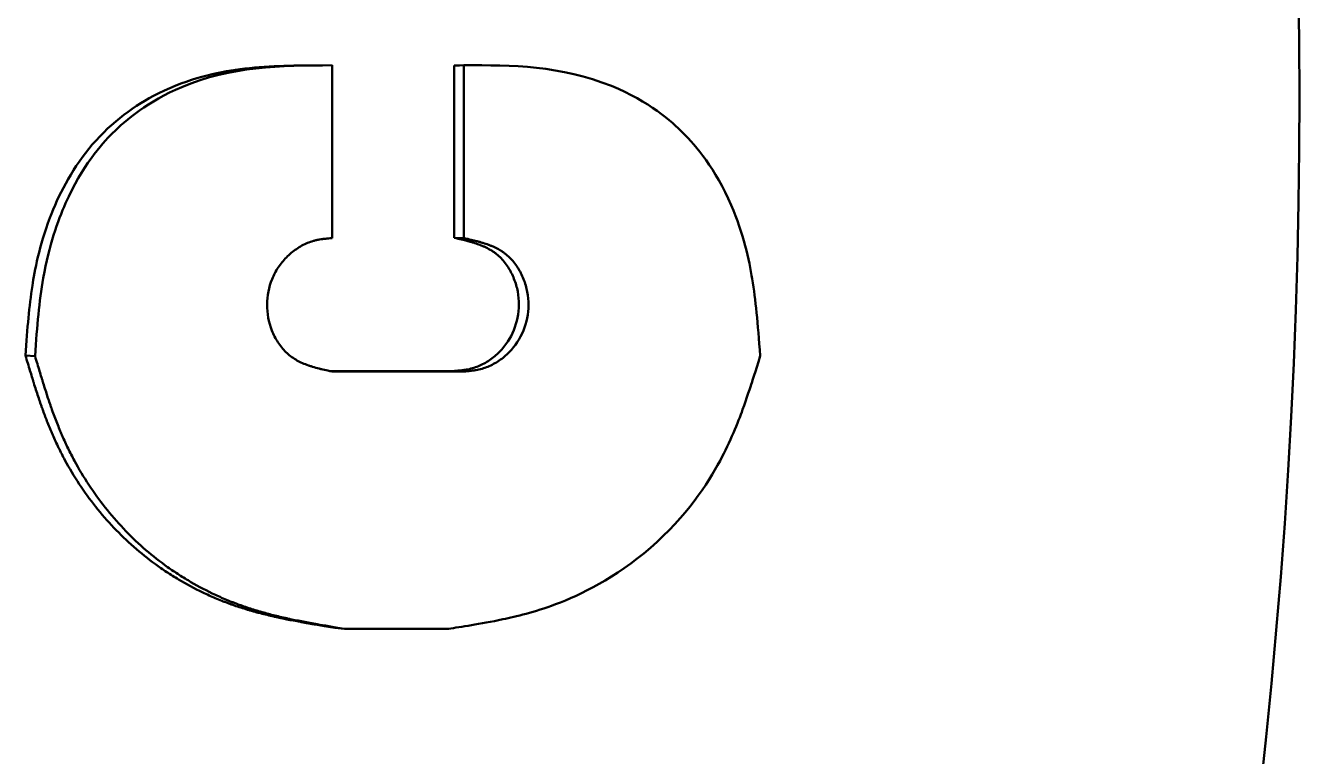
# Model space of a CAD drawing. Header units: millimetres. Extents: x 1510 to 10524, y 7125 to 13164.
# Drawn here: x 5019.7 to 5022.699, y 10937.626 to 10939.347 of the extents above; entities that cross this region are included whole.
import ezdxf

# ---------------------------------------------------------------- set-up
doc = ezdxf.new("R2010")
doc.units = ezdxf.units.MM
doc.header["$LTSCALE"] = 4
doc.layers.add('Visible (ISO)', color=7, linetype='Continuous', lineweight=50)

msp = doc.modelspace()

# ---------------------------------------------------------------- linework, layer by layer
at = {"layer": 'Visible (ISO)'}
for p, q in [((5020.7089, 10939.2534), (5020.7314, 10939.2535)), ((5020.7087, 10938.8474), (5020.7312, 10938.8468)), ((5019.6996, 10938.5703), (5019.7221, 10938.5691)), ((5020.7081, 10938.5339), (5020.7305, 10938.5327)), ((5020.428, 10937.9295), (5020.4504, 10937.9272))]:
    msp.add_line(p, q, dxfattribs=at)
msp.add_arc((5008.1988, 10939.1814), 14.5, 327.76905, 32.23095, dxfattribs=at)
for points, knots in [([(5019.6996, 10938.5703), (5019.7042, 10938.6361), (5019.7082, 10938.6858), (5019.721, 10938.7687), (5019.7319, 10938.8278), (5019.777, 10938.9467), (5019.8058, 10939.0043), (5019.8936, 10939.1121), (5019.9475, 10939.1531), (5020.0694, 10939.2181), (5020.1397, 10939.2352), (5020.252, 10939.2516), (5020.3165, 10939.253), (5020.3786, 10939.2533)], [-1.048898, -1.048898, -1.048898, -1.048898, -0.812413, -0.812413, -0.650039, -0.650039, -0.521918, -0.521918, -0.38574, -0.38574, -0.210097, -0.210097, -0.020909, -0.020909, -0.020909, -0.020909]), ([(5020.4215, 10939.2535), (5020.2994, 10939.2532), (5020.1835, 10939.2515), (5019.9882, 10939.169), (5019.936, 10939.1251), (5019.8785, 10939.0676), (5019.8329, 10939.0167), (5019.7752, 10938.8864), (5019.755, 10938.8304), (5019.7316, 10938.6971), (5019.7271, 10938.6412), (5019.7221, 10938.5691)], [0, 0, 0, 0, 0.376152, 0.376152, 0.632696, 0.632696, 0.843391, 0.843391, 0.944639, 0.944639, 1.017245, 1.017245, 1.017245, 1.017245]), ([(5020.4213, 10938.8468), (5020.4215, 10938.9699), (5020.4216, 10939.0931), (5020.4215, 10939.2286), (5020.4215, 10939.2411), (5020.4215, 10939.2535)], [0, 0, 0, 0, 0.3694894, 0.3694894, 0.4067721, 0.4067721, 0.4067721, 0.4067721]), ([(5020.7087, 10938.8474), (5020.7088, 10938.9703), (5020.7089, 10939.0932), (5020.7089, 10939.2286), (5020.7089, 10939.241), (5020.7089, 10939.2534)], [-0.4060234, -0.4060234, -0.4060234, -0.4060234, -0.0371806, -0.0371806, 0, 0, 0, 0]), ([(5020.7314, 10939.2535), (5020.7314, 10939.2411), (5020.7314, 10939.2287), (5020.7314, 10939.0931), (5020.7313, 10938.9699), (5020.7312, 10938.8468)], [0, 0, 0, 0, 0.0372539, 0.0372539, 0.4068165, 0.4068165, 0.4068165, 0.4068165]), ([(5021.4293, 10938.5693), (5021.4235, 10938.6485), (5021.4187, 10938.7005), (5021.4032, 10938.7948), (5021.3899, 10938.8574), (5021.3238, 10939.0105), (5021.2776, 10939.0641), (5021.2208, 10939.1214), (5021.1683, 10939.1686), (5020.9602, 10939.2531), (5020.8443, 10939.2542), (5020.7314, 10939.2535)], [0, 0, 0, 0, 0.238524, 0.238524, 0.448881, 0.448881, 0.721644, 0.721644, 0.96897, 0.96897, 1.29824, 1.29824, 1.29824, 1.29824]), ([(5020.4213, 10938.8468), (5020.4148, 10938.8462), (5020.4099, 10938.8458), (5020.4065, 10938.8454), (5020.4063, 10938.8454), (5020.4056, 10938.8453), (5020.4044, 10938.8452), (5020.4033, 10938.8451), (5020.4014, 10938.8448), (5020.4001, 10938.8447), (5020.3965, 10938.8442), (5020.3942, 10938.8439), (5020.3915, 10938.8434), (5020.3908, 10938.8433), (5020.3895, 10938.843), (5020.3889, 10938.8429), (5020.3871, 10938.8426), (5020.3859, 10938.8423), (5020.3822, 10938.8415), (5020.3798, 10938.8409), (5020.3727, 10938.8389), (5020.3681, 10938.8373), (5020.3592, 10938.8336), (5020.3546, 10938.8314), (5020.3458, 10938.8266), (5020.3415, 10938.8239), (5020.333, 10938.8181), (5020.329, 10938.8151), (5020.3212, 10938.8085), (5020.3174, 10938.805), (5020.3066, 10938.794), (5020.3001, 10938.7859), (5020.2889, 10938.7689), (5020.2841, 10938.7599), (5020.2724, 10938.7311), (5020.2684, 10938.7111), (5020.2682, 10938.6694), (5020.272, 10938.649), (5020.2837, 10938.6193), (5020.2883, 10938.6102), (5020.2965, 10938.5973), (5020.2996, 10938.5931), (5020.3059, 10938.5853), (5020.3092, 10938.5817), (5020.3161, 10938.5749), (5020.3197, 10938.5718), (5020.3274, 10938.5659), (5020.3314, 10938.5632), (5020.3363, 10938.5604), (5020.3367, 10938.5601), (5020.3377, 10938.5596), (5020.3382, 10938.5593), (5020.3397, 10938.5584), (5020.3407, 10938.5579), (5020.3438, 10938.5563), (5020.346, 10938.5552), (5020.3526, 10938.5521), (5020.3572, 10938.5502), (5020.3625, 10938.5483), (5020.3627, 10938.5482), (5020.3632, 10938.548), (5020.364, 10938.5477), (5020.3648, 10938.5474), (5020.3664, 10938.5469), (5020.3675, 10938.5465), (5020.3708, 10938.5454), (5020.3731, 10938.5447), (5020.3803, 10938.5425), (5020.3854, 10938.541), (5020.391, 10938.5396), (5020.3911, 10938.5396), (5020.3913, 10938.5395), (5020.3916, 10938.5395), (5020.3923, 10938.5393), (5020.393, 10938.5391), (5020.3944, 10938.5387), (5020.3954, 10938.5385), (5020.3985, 10938.5378), (5020.4008, 10938.5372), (5020.4082, 10938.5355), (5020.414, 10938.5342), (5020.4206, 10938.5327)], [0, 0, 0, 0, 0.03125, 0.03125, 0.032227, 0.032227, 0.035156, 0.039062, 0.039062, 0.046875, 0.046875, 0.0625, 0.0625, 0.066406, 0.066406, 0.070312, 0.070312, 0.078125, 0.078125, 0.09375, 0.09375, 0.125, 0.125, 0.15625, 0.15625, 0.1875, 0.1875, 0.21875, 0.21875, 0.25, 0.25, 0.3125, 0.3125, 0.375, 0.375, 0.5, 0.5, 0.625, 0.625, 0.6875, 0.6875, 0.71875, 0.71875, 0.75, 0.75, 0.78125, 0.78125, 0.8125, 0.8125, 0.816406, 0.816406, 0.820312, 0.820312, 0.828125, 0.828125, 0.84375, 0.84375, 0.875, 0.875, 0.876953, 0.876953, 0.878906, 0.882812, 0.882812, 0.890625, 0.890625, 0.90625, 0.90625, 0.9375, 0.9375, 0.938477, 0.938477, 0.939453, 0.941406, 0.945312, 0.945312, 0.953125, 0.953125, 0.96875, 0.96875, 1, 1, 1, 1]), ([(5020.7081, 10938.5339), (5020.7113, 10938.5341), (5020.7142, 10938.5344), (5020.7166, 10938.5346), (5020.7179, 10938.5347), (5020.719, 10938.5348), (5020.72, 10938.5349), (5020.7205, 10938.535), (5020.721, 10938.535), (5020.7215, 10938.5351), (5020.7218, 10938.5351), (5020.7221, 10938.5351), (5020.7224, 10938.5352), (5020.7236, 10938.5353), (5020.7261, 10938.5355), (5020.7279, 10938.5358), (5020.7287, 10938.5359), (5020.7296, 10938.536), (5020.7305, 10938.5361), (5020.7317, 10938.5363), (5020.7329, 10938.5364), (5020.734, 10938.5366), (5020.7346, 10938.5367), (5020.7351, 10938.5368), (5020.7357, 10938.5369), (5020.7362, 10938.5369), (5020.7367, 10938.537), (5020.7373, 10938.5371), (5020.7423, 10938.538), (5020.7472, 10938.5391), (5020.7519, 10938.5404), (5020.7566, 10938.5418), (5020.7612, 10938.5433), (5020.7657, 10938.5452), (5020.7703, 10938.5471), (5020.7747, 10938.5492), (5020.7792, 10938.5516), (5020.7836, 10938.554), (5020.788, 10938.5567), (5020.7922, 10938.5595), (5020.8005, 10938.5653), (5020.8083, 10938.5718), (5020.8156, 10938.5792), (5020.8302, 10938.594), (5020.8414, 10938.611), (5020.8492, 10938.6302), (5020.857, 10938.6493), (5020.861, 10938.6692), (5020.8611, 10938.6901), (5020.8612, 10938.7005), (5020.8603, 10938.7108), (5020.8584, 10938.721), (5020.8564, 10938.7311), (5020.8535, 10938.7412), (5020.8496, 10938.751), (5020.8477, 10938.7559), (5020.8456, 10938.7607), (5020.8432, 10938.7653), (5020.8421, 10938.7675), (5020.8408, 10938.7698), (5020.8396, 10938.772), (5020.8383, 10938.7742), (5020.837, 10938.7763), (5020.8356, 10938.7785), (5020.8328, 10938.7829), (5020.8298, 10938.787), (5020.8267, 10938.7909), (5020.8235, 10938.7948), (5020.8201, 10938.7985), (5020.8167, 10938.8018), (5020.8133, 10938.8052), (5020.8097, 10938.8083), (5020.8058, 10938.8112), (5020.8039, 10938.8127), (5020.8019, 10938.8141), (5020.7999, 10938.8155), (5020.7989, 10938.8162), (5020.7978, 10938.8168), (5020.7968, 10938.8175), (5020.7963, 10938.8178), (5020.7957, 10938.8181), (5020.7952, 10938.8185), (5020.7947, 10938.8188), (5020.7941, 10938.8191), (5020.7936, 10938.8194), (5020.7897, 10938.8217), (5020.7856, 10938.8238), (5020.7812, 10938.8259), (5020.779, 10938.8269), (5020.7767, 10938.8279), (5020.7744, 10938.8289), (5020.7732, 10938.8294), (5020.772, 10938.8298), (5020.7708, 10938.8303), (5020.7702, 10938.8305), (5020.7696, 10938.8308), (5020.769, 10938.831), (5020.7687, 10938.8311), (5020.7684, 10938.8312), (5020.7681, 10938.8313), (5020.7678, 10938.8315), (5020.7674, 10938.8316), (5020.7672, 10938.8317), (5020.7631, 10938.8332), (5020.7586, 10938.8347), (5020.7538, 10938.8361), (5020.7514, 10938.8369), (5020.749, 10938.8376), (5020.7464, 10938.8383), (5020.7451, 10938.8386), (5020.7438, 10938.839), (5020.7425, 10938.8394), (5020.7418, 10938.8395), (5020.7412, 10938.8397), (5020.7405, 10938.8399), (5020.7402, 10938.84), (5020.7398, 10938.8401), (5020.7395, 10938.8401), (5020.7392, 10938.8402), (5020.7387, 10938.8404), (5020.7385, 10938.8404), (5020.7321, 10938.8421), (5020.7221, 10938.8444), (5020.7087, 10938.8474)], [0, 0, 0, 0, 0.015612, 0.015612, 0.015612, 0.023425, 0.023425, 0.023425, 0.027336, 0.027336, 0.027336, 0.030272, 0.030272, 0.030272, 0.04139, 0.04139, 0.04139, 0.04686, 0.04686, 0.04686, 0.054676, 0.054676, 0.054676, 0.058589, 0.058589, 0.058589, 0.0625, 0.0625, 0.0625, 0.093747, 0.093747, 0.093747, 0.125, 0.125, 0.125, 0.15625, 0.15625, 0.15625, 0.1875, 0.1875, 0.1875, 0.25, 0.25, 0.25, 0.375, 0.375, 0.375, 0.5, 0.5, 0.5, 0.5625, 0.5625, 0.5625, 0.625, 0.625, 0.625, 0.65625, 0.65625, 0.65625, 0.671875, 0.671875, 0.671875, 0.6875, 0.6875, 0.6875, 0.718749, 0.718749, 0.718749, 0.75, 0.75, 0.75, 0.781251, 0.781251, 0.781251, 0.796876, 0.796876, 0.796876, 0.804688, 0.804688, 0.804688, 0.808594, 0.808594, 0.808594, 0.8125, 0.8125, 0.8125, 0.843756, 0.843756, 0.843756, 0.859379, 0.859379, 0.859379, 0.86719, 0.86719, 0.86719, 0.871095, 0.871095, 0.871095, 0.873047, 0.873047, 0.873047, 0.875, 0.875, 0.875, 0.906267, 0.906267, 0.906267, 0.921887, 0.921887, 0.921887, 0.929694, 0.929694, 0.929694, 0.933597, 0.933597, 0.933597, 0.935549, 0.935549, 0.935549, 0.9375, 0.9375, 0.9375, 1, 1, 1, 1]), ([(5020.7305, 10938.5327), (5020.7338, 10938.533), (5020.7367, 10938.5332), (5020.7403, 10938.5336), (5020.7414, 10938.5337), (5020.743, 10938.5338), (5020.7438, 10938.5339), (5020.7446, 10938.534), (5020.745, 10938.534), (5020.745, 10938.534), (5020.7479, 10938.5343), (5020.7505, 10938.5346), (5020.7541, 10938.5351), (5020.7559, 10938.5353), (5020.7576, 10938.5356), (5020.7587, 10938.5358), (5020.7592, 10938.5359), (5020.7648, 10938.5368), (5020.7696, 10938.5379), (5020.7791, 10938.5406), (5020.7836, 10938.5422), (5020.7927, 10938.5459), (5020.7972, 10938.5481), (5020.806, 10938.5529), (5020.8104, 10938.5556), (5020.823, 10938.5642), (5020.8308, 10938.5707), (5020.8526, 10938.593), (5020.8639, 10938.61), (5020.8795, 10938.6484), (5020.8835, 10938.6683), (5020.8837, 10938.6997), (5020.8828, 10938.71), (5020.8789, 10938.7303), (5020.876, 10938.7404), (5020.8702, 10938.7552), (5020.8681, 10938.7599), (5020.8645, 10938.7668), (5020.8633, 10938.7691), (5020.8608, 10938.7735), (5020.8595, 10938.7756), (5020.8553, 10938.7822), (5020.8523, 10938.7863), (5020.846, 10938.7941), (5020.8426, 10938.7978), (5020.8358, 10938.8045), (5020.8322, 10938.8076), (5020.8264, 10938.812), (5020.8244, 10938.8135), (5020.8213, 10938.8155), (5020.8203, 10938.8162), (5020.8188, 10938.8172), (5020.8182, 10938.8175), (5020.8172, 10938.8181), (5020.8166, 10938.8185), (5020.8122, 10938.821), (5020.8081, 10938.8232), (5020.8015, 10938.8263), (5020.7992, 10938.8273), (5020.7957, 10938.8287), (5020.7936, 10938.8296), (5020.7915, 10938.8304), (5020.7903, 10938.8308), (5020.7899, 10938.831), (5020.7855, 10938.8326), (5020.7811, 10938.8341), (5020.7739, 10938.8362), (5020.7715, 10938.837), (5020.7676, 10938.838), (5020.7652, 10938.8387), (5020.7627, 10938.8394), (5020.7613, 10938.8397), (5020.7611, 10938.8398), (5020.7545, 10938.8415), (5020.7446, 10938.8438), (5020.7312, 10938.8468)], [0, 0, 0, 0, 0.015625, 0.015625, 0.023438, 0.023438, 0.027344, 0.030273, 0.030273, 0.03125, 0.03125, 0.046875, 0.046875, 0.054688, 0.058594, 0.058594, 0.0625, 0.0625, 0.09375, 0.09375, 0.125, 0.125, 0.15625, 0.15625, 0.1875, 0.1875, 0.25, 0.25, 0.375, 0.375, 0.5, 0.5, 0.5625, 0.5625, 0.625, 0.625, 0.65625, 0.65625, 0.671875, 0.671875, 0.6875, 0.6875, 0.71875, 0.71875, 0.75, 0.75, 0.78125, 0.78125, 0.796875, 0.796875, 0.804688, 0.804688, 0.808594, 0.808594, 0.8125, 0.8125, 0.84375, 0.84375, 0.859375, 0.859375, 0.867188, 0.873047, 0.873047, 0.875, 0.875, 0.90625, 0.90625, 0.921875, 0.921875, 0.929688, 0.936523, 0.936523, 0.9375, 0.9375, 1, 1, 1, 1]), ([(5020.428, 10937.9295), (5020.4139, 10937.9318), (5020.4016, 10937.9338), (5020.3909, 10937.9356), (5020.3856, 10937.9364), (5020.3807, 10937.9373), (5020.3763, 10937.938), (5020.3736, 10937.9385), (5020.3711, 10937.9389), (5020.3688, 10937.9393), (5020.3673, 10937.9396), (5020.3657, 10937.9399), (5020.3645, 10937.9401), (5020.3644, 10937.9401), (5020.3643, 10937.9401), (5020.3641, 10937.9401), (5020.3639, 10937.9402), (5020.3634, 10937.9403), (5020.363, 10937.9403), (5020.3626, 10937.9404), (5020.3623, 10937.9405), (5020.3619, 10937.9405), (5020.3612, 10937.9406), (5020.3604, 10937.9408), (5020.3597, 10937.9409), (5020.3582, 10937.9412), (5020.3567, 10937.9414), (5020.3554, 10937.9417), (5020.352, 10937.9423), (5020.3493, 10937.9428), (5020.3469, 10937.9432), (5020.3409, 10937.9443), (5020.3368, 10937.9451), (5020.3306, 10937.9463), (5020.3253, 10937.9473), (5020.3201, 10937.9483), (5020.3152, 10937.9493), (5020.3108, 10937.9502), (5020.3065, 10937.9511), (5020.3024, 10937.9519), (5020.3018, 10937.9521), (5020.3013, 10937.9522), (5020.3007, 10937.9523), (5020.3004, 10937.9524), (5020.3, 10937.9525), (5020.2996, 10937.9525), (5020.2993, 10937.9526), (5020.2989, 10937.9527), (5020.2986, 10937.9528), (5020.2979, 10937.9529), (5020.2972, 10937.9531), (5020.2965, 10937.9532), (5020.295, 10937.9535), (5020.2937, 10937.9538), (5020.2923, 10937.9541), (5020.2894, 10937.9548), (5020.2867, 10937.9554), (5020.2841, 10937.9559), (5020.2787, 10937.9572), (5020.2737, 10937.9584), (5020.2682, 10937.9597), (5020.263, 10937.961), (5020.2579, 10937.9623), (5020.2528, 10937.9636), (5020.2491, 10937.9645), (5020.2454, 10937.9655), (5020.2417, 10937.9665), (5020.2405, 10937.9669), (5020.2394, 10937.9672), (5020.2381, 10937.9675), (5020.2375, 10937.9677), (5020.2367, 10937.9679), (5020.236, 10937.9681), (5020.2354, 10937.9683), (5020.2347, 10937.9685), (5020.234, 10937.9687), (5020.2327, 10937.969), (5020.2313, 10937.9694), (5020.23, 10937.9698), (5020.2273, 10937.9706), (5020.2247, 10937.9714), (5020.2221, 10937.9721), (5020.2169, 10937.9737), (5020.2118, 10937.9753), (5020.2066, 10937.977), (5020.2015, 10937.9786), (5020.1964, 10937.9803), (5020.1914, 10937.982), (5020.189, 10937.9829), (5020.1865, 10937.9838), (5020.184, 10937.9846), (5020.1816, 10937.9855), (5020.1793, 10937.9864), (5020.1767, 10937.9873), (5020.1755, 10937.9878), (5020.1742, 10937.9883), (5020.1729, 10937.9888), (5020.1716, 10937.9892), (5020.1704, 10937.9897), (5020.1691, 10937.9902), (5020.1665, 10937.9912), (5020.164, 10937.9922), (5020.1615, 10937.9932), (5020.1564, 10937.9952), (5020.1514, 10937.9973), (5020.1465, 10937.9994), (5020.1365, 10938.0036), (5020.1268, 10938.008), (5020.1169, 10938.0127), (5020.0974, 10938.022), (5020.0786, 10938.0321), (5020.0598, 10938.0433), (5020.0552, 10938.0461), (5020.0505, 10938.049), (5020.0458, 10938.0519), (5020.0412, 10938.0548), (5020.0366, 10938.0577), (5020.0321, 10938.0607), (5020.023, 10938.0667), (5020.0141, 10938.0729), (5020.0053, 10938.0793), (5019.9878, 10938.092), (5019.971, 10938.1055), (5019.9546, 10938.1199), (5019.9383, 10938.1342), (5019.9226, 10938.1494), (5019.9076, 10938.1651), (5019.8927, 10938.1809), (5019.8784, 10938.1974), (5019.8648, 10938.2146), (5019.8376, 10938.2489), (5019.8133, 10938.2857), (5019.7925, 10938.3241), (5019.7873, 10938.3337), (5019.7823, 10938.3435), (5019.7775, 10938.3533), (5019.7727, 10938.3632), (5019.7678, 10938.3738), (5019.7637, 10938.3832), (5019.7631, 10938.3845), (5019.7627, 10938.3856), (5019.7621, 10938.3868), (5019.7616, 10938.388), (5019.7611, 10938.3892), (5019.7606, 10938.3904), (5019.7596, 10938.3927), (5019.7586, 10938.3952), (5019.7576, 10938.3977), (5019.7555, 10938.4026), (5019.7535, 10938.4076), (5019.7515, 10938.4127), (5019.748, 10938.4216), (5019.7445, 10938.4308), (5019.7411, 10938.4403), (5019.7406, 10938.4417), (5019.74, 10938.4433), (5019.7396, 10938.4444), (5019.7394, 10938.4451), (5019.7392, 10938.4456), (5019.739, 10938.4462), (5019.7388, 10938.4468), (5019.7386, 10938.4473), (5019.7383, 10938.4479), (5019.7379, 10938.4491), (5019.7375, 10938.4503), (5019.7371, 10938.4515), (5019.7363, 10938.4538), (5019.7354, 10938.4563), (5019.7345, 10938.4588), (5019.7328, 10938.4638), (5019.7311, 10938.469), (5019.7294, 10938.4741), (5019.726, 10938.4842), (5019.7226, 10938.4948), (5019.7191, 10938.5059), (5019.719, 10938.5063), (5019.7189, 10938.5068), (5019.7188, 10938.507), (5019.7186, 10938.5077), (5019.7185, 10938.508), (5019.7183, 10938.5085), (5019.7182, 10938.509), (5019.718, 10938.5096), (5019.7178, 10938.5101), (5019.7175, 10938.5111), (5019.7172, 10938.5122), (5019.7168, 10938.5133), (5019.7162, 10938.5153), (5019.7155, 10938.5176), (5019.7148, 10938.52), (5019.7134, 10938.5244), (5019.7119, 10938.5294), (5019.7102, 10938.5349), (5019.707, 10938.5456), (5019.7032, 10938.5582), (5019.6996, 10938.5703)], [0, 0, 0, 0, 0.03125, 0.03125, 0.03125, 0.046875, 0.046875, 0.046875, 0.056063, 0.056063, 0.056063, 0.062031, 0.062031, 0.062031, 0.0625, 0.0625, 0.0625, 0.06311, 0.06311, 0.06311, 0.063739, 0.063739, 0.063739, 0.065059, 0.065059, 0.065059, 0.067983, 0.067983, 0.067983, 0.075335, 0.075335, 0.075335, 0.09373, 0.09373, 0.09373, 0.109375, 0.109375, 0.109375, 0.123101, 0.123101, 0.123101, 0.125, 0.125, 0.125, 0.125823, 0.125823, 0.125823, 0.126659, 0.126659, 0.126659, 0.128376, 0.128376, 0.128376, 0.13198, 0.13198, 0.13198, 0.139811, 0.139811, 0.139811, 0.156239, 0.156239, 0.156239, 0.171875, 0.171875, 0.171875, 0.183594, 0.183594, 0.183594, 0.1875, 0.1875, 0.1875, 0.189271, 0.189271, 0.189271, 0.191082, 0.191082, 0.191082, 0.194817, 0.194817, 0.194817, 0.20266, 0.20266, 0.20266, 0.218746, 0.218746, 0.218746, 0.234375, 0.234375, 0.234375, 0.242188, 0.242188, 0.242188, 0.25, 0.25, 0.25, 0.253733, 0.253733, 0.253733, 0.257506, 0.257506, 0.257506, 0.265167, 0.265167, 0.265167, 0.280833, 0.280833, 0.280833, 0.312499, 0.312499, 0.312499, 0.375, 0.375, 0.375, 0.390502, 0.390502, 0.390502, 0.406081, 0.406081, 0.406081, 0.43739, 0.43739, 0.43739, 0.5, 0.5, 0.5, 0.562412, 0.562412, 0.562412, 0.625, 0.625, 0.625, 0.75, 0.75, 0.75, 0.78125, 0.78125, 0.78125, 0.8125, 0.8125, 0.8125, 0.81661, 0.81661, 0.81661, 0.820604, 0.820604, 0.820604, 0.828378, 0.828378, 0.828378, 0.843751, 0.843751, 0.843751, 0.871094, 0.871094, 0.871094, 0.875, 0.875, 0.875, 0.877242, 0.877242, 0.877242, 0.879391, 0.879391, 0.879391, 0.883486, 0.883486, 0.883486, 0.891189, 0.891189, 0.891189, 0.906253, 0.906253, 0.906253, 0.936523, 0.936523, 0.936523, 0.9375, 0.9375, 0.9375, 0.940196, 0.940196, 0.940196, 0.942727, 0.942727, 0.942727, 0.947427, 0.947427, 0.947427, 0.955882, 0.955882, 0.955882, 0.970928, 0.970928, 0.970928, 1, 1, 1, 1]), ([(5020.4504, 10937.9272), (5020.4223, 10937.9317), (5020.401, 10937.9353), (5020.3865, 10937.9378), (5020.3863, 10937.9379), (5020.3858, 10937.938), (5020.3854, 10937.938), (5020.385, 10937.9381), (5020.3847, 10937.9382), (5020.3843, 10937.9382), (5020.3836, 10937.9384), (5020.3828, 10937.9385), (5020.3821, 10937.9386), (5020.3806, 10937.9389), (5020.3792, 10937.9391), (5020.3778, 10937.9394), (5020.3749, 10937.9399), (5020.3721, 10937.9404), (5020.3693, 10937.9409), (5020.3637, 10937.942), (5020.3582, 10937.943), (5020.353, 10937.944), (5020.3424, 10937.946), (5020.3324, 10937.948), (5020.323, 10937.95), (5020.3228, 10937.9501), (5020.3223, 10937.9502), (5020.322, 10937.9503), (5020.3216, 10937.9503), (5020.3213, 10937.9504), (5020.3209, 10937.9505), (5020.3203, 10937.9506), (5020.3196, 10937.9508), (5020.3189, 10937.9509), (5020.3175, 10937.9512), (5020.3161, 10937.9515), (5020.3147, 10937.9518), (5020.312, 10937.9524), (5020.3092, 10937.9531), (5020.3065, 10937.9537), (5020.3011, 10937.9549), (5020.2958, 10937.9562), (5020.2906, 10937.9574), (5020.2801, 10937.96), (5020.2701, 10937.9626), (5020.2604, 10937.9653), (5020.2598, 10937.9654), (5020.2591, 10937.9657), (5020.2584, 10937.9658), (5020.2578, 10937.966), (5020.2571, 10937.9662), (5020.2564, 10937.9664), (5020.2551, 10937.9668), (5020.2537, 10937.9672), (5020.2524, 10937.9676), (5020.2498, 10937.9683), (5020.2471, 10937.9691), (5020.2445, 10937.9699), (5020.2393, 10937.9715), (5020.2341, 10937.9731), (5020.229, 10937.9747), (5020.2187, 10937.978), (5020.2088, 10937.9815), (5020.1991, 10937.9851), (5020.1979, 10937.9855), (5020.1966, 10937.986), (5020.1953, 10937.9865), (5020.194, 10937.987), (5020.1927, 10937.9875), (5020.1915, 10937.988), (5020.1889, 10937.989), (5020.1864, 10937.9899), (5020.1839, 10937.9909), (5020.1789, 10937.993), (5020.1738, 10937.995), (5020.1689, 10937.9971), (5020.1589, 10938.0014), (5020.149, 10938.0058), (5020.1393, 10938.0105), (5020.1198, 10938.0199), (5020.1008, 10938.0301), (5020.0822, 10938.0412), (5020.0776, 10938.044), (5020.0729, 10938.0468), (5020.0682, 10938.0497), (5020.0636, 10938.0526), (5020.059, 10938.0556), (5020.0545, 10938.0586), (5020.0454, 10938.0646), (5020.0365, 10938.0708), (5020.0277, 10938.0772), (5020.0102, 10938.09), (5019.9933, 10938.1035), (5019.977, 10938.1179), (5019.9607, 10938.1322), (5019.945, 10938.1474), (5019.9301, 10938.1632), (5019.9151, 10938.179), (5019.9008, 10938.1955), (5019.8872, 10938.2127), (5019.86, 10938.2471), (5019.8359, 10938.2836), (5019.8149, 10938.3225), (5019.8097, 10938.3322), (5019.8047, 10938.3419), (5019.7999, 10938.3517), (5019.7951, 10938.3616), (5019.7905, 10938.3716), (5019.7861, 10938.3817), (5019.7856, 10938.3829), (5019.7851, 10938.384), (5019.7846, 10938.3852), (5019.7841, 10938.3864), (5019.7836, 10938.3876), (5019.783, 10938.3888), (5019.782, 10938.3912), (5019.781, 10938.3937), (5019.78, 10938.3961), (5019.778, 10938.4011), (5019.7759, 10938.4061), (5019.7739, 10938.4112), (5019.7699, 10938.4214), (5019.766, 10938.432), (5019.762, 10938.443), (5019.7618, 10938.4437), (5019.7616, 10938.4442), (5019.7614, 10938.4447), (5019.7612, 10938.4453), (5019.761, 10938.4459), (5019.7608, 10938.4465), (5019.7604, 10938.4477), (5019.76, 10938.4489), (5019.7595, 10938.4501), (5019.7587, 10938.4525), (5019.7578, 10938.4549), (5019.757, 10938.4574), (5019.7553, 10938.4624), (5019.7536, 10938.4675), (5019.7518, 10938.4727), (5019.7484, 10938.4831), (5019.7449, 10938.4941), (5019.7412, 10938.5057), (5019.741, 10938.5064), (5019.7409, 10938.5067), (5019.7408, 10938.5072), (5019.7406, 10938.5077), (5019.7404, 10938.5083), (5019.7403, 10938.5088), (5019.74, 10938.5098), (5019.7396, 10938.5109), (5019.7393, 10938.512), (5019.7386, 10938.5142), (5019.7379, 10938.5164), (5019.7372, 10938.5188), (5019.7358, 10938.5234), (5019.7343, 10938.5284), (5019.7327, 10938.5337), (5019.7295, 10938.5443), (5019.726, 10938.5561), (5019.7221, 10938.5691)], [0, 0, 0, 0, 0.0625, 0.0625, 0.0625, 0.063477, 0.063477, 0.063477, 0.064453, 0.064453, 0.064453, 0.066406, 0.066406, 0.066406, 0.070312, 0.070312, 0.070312, 0.078125, 0.078125, 0.078125, 0.09375, 0.09375, 0.09375, 0.125, 0.125, 0.125, 0.125977, 0.125977, 0.125977, 0.126953, 0.126953, 0.126953, 0.128906, 0.128906, 0.128906, 0.132812, 0.132812, 0.132812, 0.140625, 0.140625, 0.140625, 0.15625, 0.15625, 0.15625, 0.1875, 0.1875, 0.1875, 0.189453, 0.189453, 0.189453, 0.191406, 0.191406, 0.191406, 0.195312, 0.195312, 0.195312, 0.203125, 0.203125, 0.203125, 0.21875, 0.21875, 0.21875, 0.25, 0.25, 0.25, 0.253906, 0.253906, 0.253906, 0.257812, 0.257812, 0.257812, 0.265625, 0.265625, 0.265625, 0.28125, 0.28125, 0.28125, 0.3125, 0.3125, 0.3125, 0.375, 0.375, 0.375, 0.390625, 0.390625, 0.390625, 0.40625, 0.40625, 0.40625, 0.4375, 0.4375, 0.4375, 0.5, 0.5, 0.5, 0.5625, 0.5625, 0.5625, 0.625, 0.625, 0.625, 0.75, 0.75, 0.75, 0.78125, 0.78125, 0.78125, 0.8125, 0.8125, 0.8125, 0.816406, 0.816406, 0.816406, 0.820312, 0.820312, 0.820312, 0.828125, 0.828125, 0.828125, 0.84375, 0.84375, 0.84375, 0.875, 0.875, 0.875, 0.876953, 0.876953, 0.876953, 0.878906, 0.878906, 0.878906, 0.882812, 0.882812, 0.882812, 0.890625, 0.890625, 0.890625, 0.90625, 0.90625, 0.90625, 0.9375, 0.9375, 0.9375, 0.939453, 0.939453, 0.939453, 0.941406, 0.941406, 0.941406, 0.945312, 0.945312, 0.945312, 0.953125, 0.953125, 0.953125, 0.96875, 0.96875, 0.96875, 1, 1, 1, 1]), ([(5021.4293, 10938.5693), (5021.417, 10938.5298), (5021.4106, 10938.5101), (5021.4074, 10938.5001), (5021.3966, 10938.4672), (5021.3768, 10938.413), (5021.359, 10938.3676), (5021.3055, 10938.2686), (5021.2562, 10938.1918), (5021.0879, 10938.0459), (5021.0065, 10938.0072), (5020.8971, 10937.9658), (5020.8547, 10937.956), (5020.7692, 10937.9379), (5020.7228, 10937.9314), (5020.696, 10937.9272)], [-0.3584781, -0.3584781, -0.3584781, -0.3584781, -0.3313179, -0.3313179, -0.2932007, -0.2932007, -0.2451284, -0.2451284, -0.187524, -0.187524, -0.1315648, -0.1315648, -0.0834432, -0.0834432, -0.000001, -0.000001, -0.000001, -0.000001]), ([(5020.4153, 10938.5339), (5020.4612, 10938.5339), (5020.5072, 10938.5339), (5020.6048, 10938.5339), (5020.6564, 10938.5339), (5020.7081, 10938.5339)], [-0.300405, -0.300405, -0.300405, -0.300405, -0.1589937, -0.1589937, 0, 0, 0, 0]), ([(5020.4206, 10938.5327), (5020.4723, 10938.5327), (5020.5239, 10938.5327), (5020.6272, 10938.5327), (5020.6789, 10938.5327), (5020.7305, 10938.5327)], [-0.3180152, -0.3180152, -0.3180152, -0.3180152, -0.159012, -0.159012, 0, 0, 0, 0])]:
    msp.add_open_spline(points, degree=3, knots=knots, dxfattribs=at)
for points in [[(5020.7217, 10939.2534), (5020.7175, 10939.2534), (5020.7132, 10939.2534), (5020.7089, 10939.2534)], [(5020.696, 10937.9272), (5020.6133, 10937.9272), (5020.5314, 10937.9272), (5020.4504, 10937.9272)]]:
    msp.add_open_spline(points, degree=3, dxfattribs=at)

doc.saveas('drawing.dxf')
